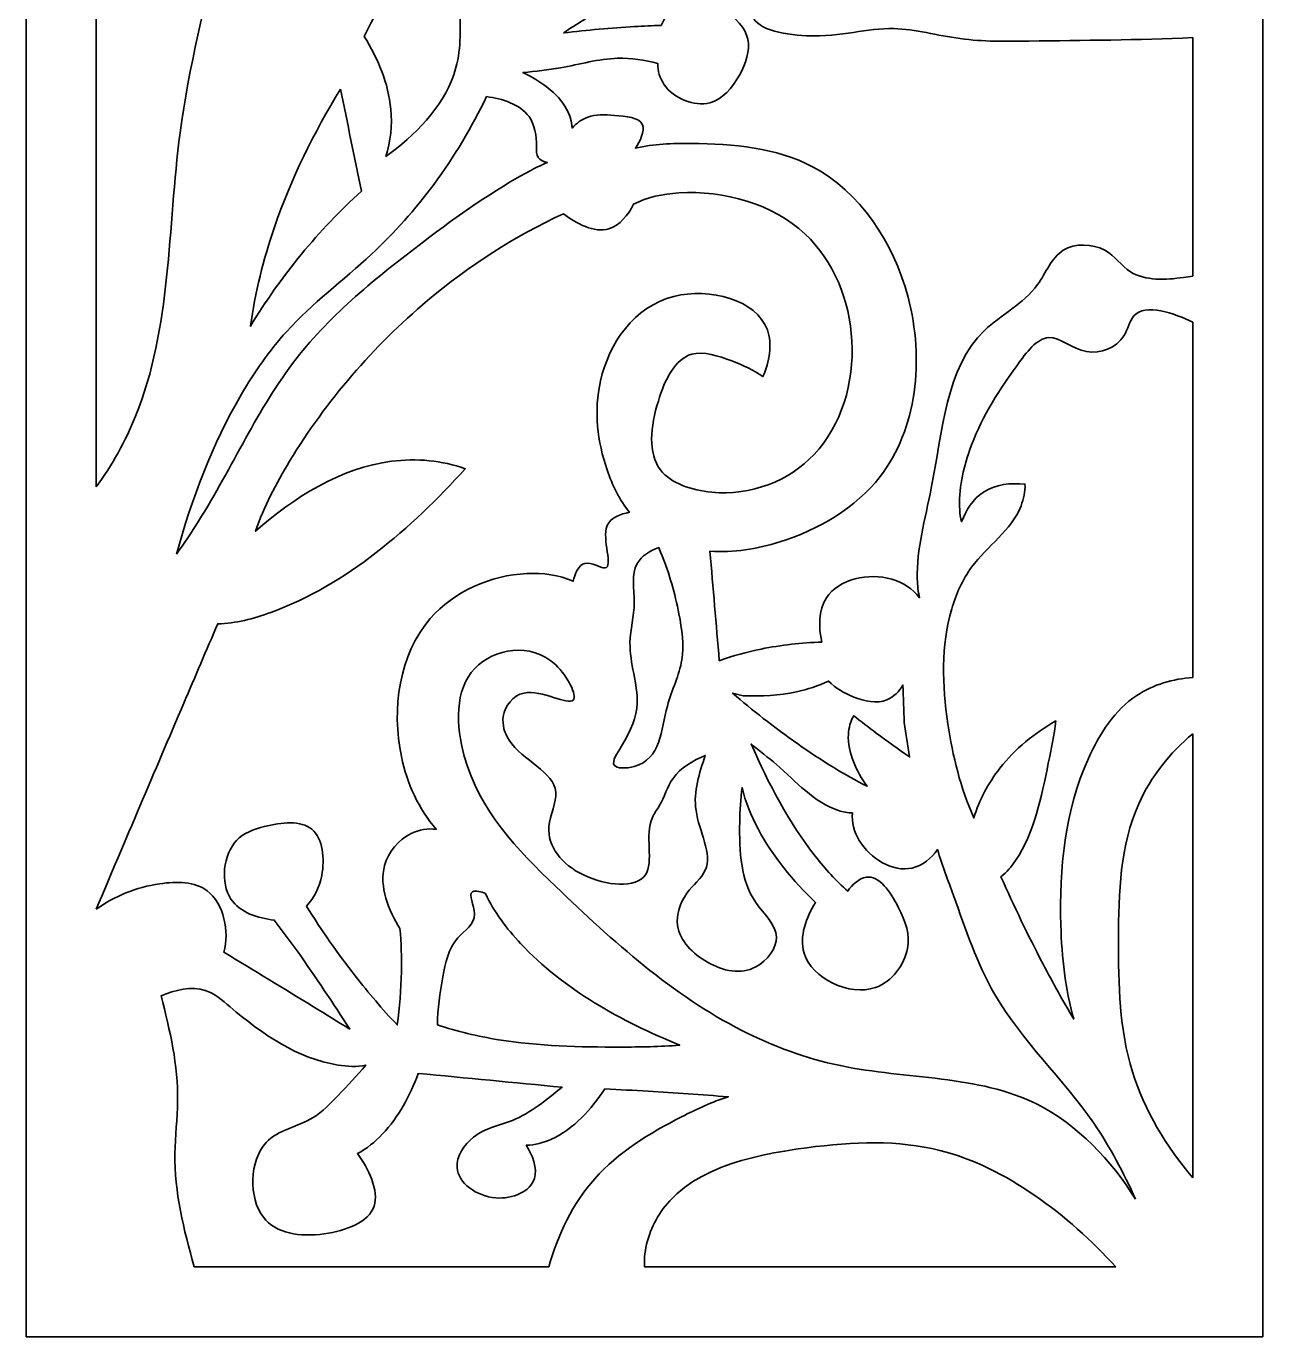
# Model space of a CAD drawing. Header units: centimetres. Extents: x -9.9 to 8.4, y -14.1 to 13.9.
# Drawn here: x -0.25 to 8.37, y -14.11 to -4.97 of the extents above; entities that cross this region are included whole.
import ezdxf

# ---------------------------------------------------------------- set-up
doc = ezdxf.new("R2010")
doc.units = ezdxf.units.CM
doc.header["$MEASUREMENT"] = 0
doc.layers.add('Default', color=7, linetype='Continuous')

msp = doc.modelspace()

# ---------------------------------------------------------------- linework, layer by layer
at = {"layer": 'Default', "color": 177, "lineweight": 35}
msp.add_open_spline([(-0.24738, 13.89672), (-0.24738, 13.89672), (8.37414, 13.89671), (8.37414, 13.89671), (8.37414, 13.89671), (8.37414, 13.89671), (8.37414, -14.1064), (8.37414, -14.1064), (8.37414, -14.1064), (8.37414, -14.1064), (-0.24739, -14.1064), (-0.24739, -14.1064), (-0.24739, -14.1064), (-0.24739, -14.1064), (-0.24739, 13.89671), (-0.24739, 13.89671), (-0.24739, 13.89671), (-0.24739, 13.89671), (-0.24738, 13.89672), (-0.24738, 13.89672)], degree=3, knots=[0, 0, 0, 0, 0.1666667, 0.1666667, 0.1666667, 0.1666667, 0.3333333, 0.3333333, 0.3333333, 0.3333333, 0.5, 0.5, 0.5, 0.5, 0.6666667, 0.6666667, 0.6666667, 0.6666667, 1, 1, 1, 1], dxfattribs=at)
at = {"layer": 'Default', "color": 2, "lineweight": 35}
for points, knots in [([(0.2409, -3.40046), (0.35996, -3.62524), (0.50633, -3.83813), (0.68418, -4.02132), (0.68418, -4.02132), (0.81051, -4.15164), (0.95268, -4.26682), (1.10743, -4.35997), (1.10743, -4.35997), (1.00227, -4.80908), (0.88602, -5.25482), (0.8253, -5.71467), (0.8253, -5.71467), (0.73747, -6.37929), (0.76574, -7.07344), (0.51487, -7.69013), (0.51487, -7.69013), (0.44442, -7.86317), (0.35197, -8.03008), (0.2409, -8.18228)], [0, 0, 0, 0, 0.1666667, 0.1666667, 0.1666667, 0.1666667, 0.3333333, 0.3333333, 0.3333333, 0.3333333, 0.5, 0.5, 0.5, 0.5, 0.6666667, 0.6666667, 0.6666667, 0.6666667, 1, 1, 1, 1]), ([(0.2409, -8.18228), (0.2409, -8.18228), (0.2409, -3.40046), (0.2409, -3.40046), (0.2409, -3.40046), (0.2409, -3.40046), (0.2409, -3.40046), (0.2409, -3.40046)], [0, 0, 0, 0, 0.3333333, 0.3333333, 0.3333333, 0.3333333, 1, 1, 1, 1]), ([(2.47292, -4.3057), (2.50852, -4.39434), (2.54813, -4.4879), (2.6203, -4.55143), (2.6203, -4.55143), (2.64628, -4.57412), (2.67641, -4.59304), (2.69928, -4.61725), (2.69928, -4.61725), (2.75815, -4.67964), (2.76893, -4.77706), (2.77464, -4.87095), (2.77464, -4.87095), (2.78427, -5.02738), (2.77972, -5.17394), (2.73351, -5.30975), (2.73351, -5.30975), (2.65593, -5.5376), (2.46082, -5.73476), (2.26047, -5.87872), (2.26047, -5.87872), (2.2941, -5.77366), (2.305, -5.6604), (2.29478, -5.54971), (2.29478, -5.54971), (2.27797, -5.36894), (2.20463, -5.19526), (2.1097, -5.04239), (2.1097, -5.04239), (2.23083, -4.79685), (2.35181, -4.55124), (2.47292, -4.3057)], [0, 0, 0, 0, 0.1111111, 0.1111111, 0.1111111, 0.1111111, 0.2222222, 0.2222222, 0.2222222, 0.2222222, 0.3333333, 0.3333333, 0.3333333, 0.3333333, 0.4444444, 0.4444444, 0.4444444, 0.4444444, 0.5555556, 0.5555556, 0.5555556, 0.5555556, 0.6666667, 0.6666667, 0.6666667, 0.6666667, 0.7777778, 0.7777778, 0.7777778, 0.7777778, 1, 1, 1, 1]), ([(7.82118, -6.72224), (7.69868, -6.73987), (7.55312, -6.74734), (7.45196, -6.68232), (7.45196, -6.68232), (7.38832, -6.64129), (7.34215, -6.57165), (7.27232, -6.53258), (7.27232, -6.53258), (7.18587, -6.48436), (7.06297, -6.48313), (6.98296, -6.53258), (6.98296, -6.53258), (6.90007, -6.58374), (6.86304, -6.68922), (6.80327, -6.77213), (6.80327, -6.77213), (6.70584, -6.90731), (6.54802, -6.98273), (6.43403, -7.09146), (6.43403, -7.09146), (6.16321, -7.35003), (6.14101, -7.79685), (6.06294, -8.19161), (6.06294, -8.19161), (6.01988, -8.40951), (5.95973, -8.6115), (5.96551, -8.82499), (5.96551, -8.82499), (5.96667, -8.86866), (5.97063, -8.91273), (5.98173, -8.95499), (5.98173, -8.95499), (5.93336, -8.89377), (5.86619, -8.84807), (5.78683, -8.82499), (5.78683, -8.82499), (5.62667, -8.7785), (5.41642, -8.8243), (5.33205, -8.95499), (5.33205, -8.95499), (5.27675, -9.04069), (5.27558, -9.16299), (5.29957, -9.26356), (5.29957, -9.26356), (5.15807, -9.26897), (5.01646, -9.28418), (4.87731, -9.31231), (4.87731, -9.31231), (4.77802, -9.33234), (4.68, -9.35902), (4.58492, -9.39351), (4.58492, -9.39351), (4.56334, -9.13905), (4.54169, -8.88454), (4.51999, -8.63015), (4.51999, -8.63015), (4.6835, -8.64151), (4.84756, -8.61509), (5.00723, -8.56515), (5.00723, -8.56515), (5.27807, -8.48049), (5.53621, -8.32853), (5.70564, -8.1104), (5.70564, -8.1104), (5.96299, -7.77907), (6.01577, -7.29506), (5.90054, -6.85976), (5.90054, -6.85976), (5.79798, -6.47204), (5.56227, -6.12306), (5.2346, -5.95022), (5.2346, -5.95022), (4.98466, -5.81835), (4.68128, -5.78898), (4.39001, -5.78776), (4.39001, -5.78776), (4.25755, -5.78722), (4.12763, -5.7924), (4.00024, -5.82026), (4.00024, -5.82026), (4.03289, -5.7741), (4.06627, -5.70069), (4.04896, -5.65783), (4.04896, -5.65783), (4.02809, -5.60589), (3.93289, -5.59868), (3.85404, -5.59288), (3.85404, -5.59288), (3.78231, -5.58752), (3.72404, -5.58338), (3.66755, -5.60455), (3.66755, -5.60455), (3.62731, -5.61959), (3.58797, -5.64743), (3.55871, -5.68065), (3.55871, -5.68065), (3.55725, -5.6354), (3.54235, -5.59048), (3.52063, -5.55008), (3.52063, -5.55008), (3.45727, -5.43194), (3.33556, -5.35186), (3.21612, -5.29446), (3.21612, -5.29446), (3.30356, -5.28488), (3.39105, -5.27611), (3.47788, -5.26072), (3.47788, -5.26072), (3.61072, -5.2373), (3.74198, -5.19832), (3.87629, -5.19438), (3.87629, -5.19438), (3.97024, -5.19153), (4.06577, -5.20581), (4.15657, -5.23127), (4.15657, -5.23127), (4.15517, -5.28252), (4.17048, -5.33494), (4.20082, -5.37876), (4.20082, -5.37876), (4.2681, -5.47604), (4.40956, -5.53178), (4.51809, -5.50425), (4.51809, -5.50425), (4.60781, -5.48137), (4.6749, -5.40168), (4.72476, -5.31241), (4.72476, -5.31241), (4.77017, -5.23076), (4.80099, -5.14118), (4.78367, -5.06152), (4.78367, -5.06152), (4.76645, -4.98217), (4.70116, -4.91269), (4.62142, -4.8623), (4.62142, -4.8623), (4.5261, -4.80218), (4.41005, -4.76925), (4.31885, -4.81073), (4.31885, -4.81073), (4.25684, -4.83895), (4.20624, -4.9016), (4.17873, -4.96566), (4.17873, -4.96566), (4.11716, -4.96655), (4.05573, -4.96941), (3.99429, -4.97305), (3.99429, -4.97305), (3.82905, -4.98275), (3.66429, -4.99842), (3.49995, -5.01724), (3.49995, -5.01724), (3.59056, -4.9528), (3.67673, -4.91469), (3.7729, -4.82544), (3.7729, -4.82544), (3.91214, -4.6963), (4.07234, -4.4598), (4.17132, -4.5524), (4.17132, -4.5524), (4.1939, -4.57357), (4.21328, -4.61176), (4.24201, -4.63681), (4.24201, -4.63681), (4.31853, -4.70346), (4.461, -4.67678), (4.53225, -4.59679), (4.53225, -4.59679), (4.5883, -4.53395), (4.60029, -4.43806), (4.66229, -4.4067), (4.66229, -4.4067), (4.69213, -4.39169), (4.73345, -4.3915), (4.77235, -4.39669), (4.77235, -4.39669), (4.9115, -4.41541), (5.02022, -4.50312), (5.11263, -4.59679), (5.11263, -4.59679), (5.03964, -4.61234), (4.972, -4.64153), (4.91253, -4.69693), (4.91253, -4.69693), (4.85779, -4.74791), (4.80992, -4.82127), (4.81239, -4.87706), (4.81239, -4.87706), (4.81732, -4.98873), (5.02375, -5.03012), (5.19264, -5.03711), (5.19264, -5.03711), (5.44351, -5.04748), (5.61187, -4.98194), (5.80307, -4.98703), (5.80307, -4.98703), (5.94848, -4.99095), (6.10704, -5.03577), (6.26335, -5.0571), (6.26335, -5.0571), (6.42475, -5.07917), (6.58384, -5.07629), (6.74351, -5.07408), (6.74351, -5.07408), (7.12305, -5.0691), (7.50543, -5.06867), (7.88585, -5.04967)], [0, 0, 0, 0, 0.0188679, 0.0188679, 0.0188679, 0.0188679, 0.0377358, 0.0377358, 0.0377358, 0.0377358, 0.0566038, 0.0566038, 0.0566038, 0.0566038, 0.0754717, 0.0754717, 0.0754717, 0.0754717, 0.0943396, 0.0943396, 0.0943396, 0.0943396, 0.1132075, 0.1132075, 0.1132075, 0.1132075, 0.1320755, 0.1320755, 0.1320755, 0.1320755, 0.1509434, 0.1509434, 0.1509434, 0.1509434, 0.1698113, 0.1698113, 0.1698113, 0.1698113, 0.1886792, 0.1886792, 0.1886792, 0.1886792, 0.2075472, 0.2075472, 0.2075472, 0.2075472, 0.2264151, 0.2264151, 0.2264151, 0.2264151, 0.245283, 0.245283, 0.245283, 0.245283, 0.2641509, 0.2641509, 0.2641509, 0.2641509, 0.2830189, 0.2830189, 0.2830189, 0.2830189, 0.3018868, 0.3018868, 0.3018868, 0.3018868, 0.3207547, 0.3207547, 0.3207547, 0.3207547, 0.3396226, 0.3396226, 0.3396226, 0.3396226, 0.3584906, 0.3584906, 0.3584906, 0.3584906, 0.3773585, 0.3773585, 0.3773585, 0.3773585, 0.3962264, 0.3962264, 0.3962264, 0.3962264, 0.4150943, 0.4150943, 0.4150943, 0.4150943, 0.4339623, 0.4339623, 0.4339623, 0.4339623, 0.4528302, 0.4528302, 0.4528302, 0.4528302, 0.4716981, 0.4716981, 0.4716981, 0.4716981, 0.490566, 0.490566, 0.490566, 0.490566, 0.509434, 0.509434, 0.509434, 0.509434, 0.5283019, 0.5283019, 0.5283019, 0.5283019, 0.5471698, 0.5471698, 0.5471698, 0.5471698, 0.5660377, 0.5660377, 0.5660377, 0.5660377, 0.5849057, 0.5849057, 0.5849057, 0.5849057, 0.6037736, 0.6037736, 0.6037736, 0.6037736, 0.6226415, 0.6226415, 0.6226415, 0.6226415, 0.6415094, 0.6415094, 0.6415094, 0.6415094, 0.6603774, 0.6603774, 0.6603774, 0.6603774, 0.6792453, 0.6792453, 0.6792453, 0.6792453, 0.6981132, 0.6981132, 0.6981132, 0.6981132, 0.7169811, 0.7169811, 0.7169811, 0.7169811, 0.7358491, 0.7358491, 0.7358491, 0.7358491, 0.754717, 0.754717, 0.754717, 0.754717, 0.7735849, 0.7735849, 0.7735849, 0.7735849, 0.7924528, 0.7924528, 0.7924528, 0.7924528, 0.8113208, 0.8113208, 0.8113208, 0.8113208, 0.8301887, 0.8301887, 0.8301887, 0.8301887, 0.8490566, 0.8490566, 0.8490566, 0.8490566, 0.8679245, 0.8679245, 0.8679245, 0.8679245, 0.8867925, 0.8867925, 0.8867925, 0.8867925, 0.9056604, 0.9056604, 0.9056604, 0.9056604, 0.9245283, 0.9245283, 0.9245283, 0.9245283, 0.9433962, 0.9433962, 0.9433962, 0.9433962, 0.9622642, 0.9622642, 0.9622642, 0.9622642, 1, 1, 1, 1]), ([(7.88585, -5.04967), (7.88585, -5.04967), (7.88585, -6.71295), (7.88585, -6.71295), (7.88585, -6.71295), (7.88585, -6.71295), (7.88585, -6.71295), (7.88585, -6.71295)], [0, 0, 0, 0, 0.3333333, 0.3333333, 0.3333333, 0.3333333, 1, 1, 1, 1]), ([(0.79996, -8.65207), (0.90714, -8.26522), (1.04969, -7.88425), (1.2533, -7.5363), (1.2533, -7.5363), (1.34408, -7.38113), (1.44707, -7.23254), (1.56709, -7.10031), (1.56709, -7.10031), (1.74638, -6.90305), (1.96374, -6.74246), (2.15991, -6.55993), (2.15991, -6.55993), (2.31993, -6.41094), (2.46594, -6.24746), (2.59583, -6.0717), (2.59583, -6.0717), (2.73701, -5.88072), (2.85924, -5.67535), (2.96191, -5.46154), (2.96191, -5.46154), (3.07034, -5.47492), (3.19686, -5.51587), (3.25835, -5.60101), (3.25835, -5.60101), (3.29876, -5.65706), (3.31098, -5.73225), (3.31061, -5.81021), (3.31061, -5.81021), (3.31047, -5.8378), (3.30884, -5.86571), (3.32245, -5.88547), (3.32245, -5.88547), (3.33549, -5.90455), (3.36275, -5.91614), (3.38669, -5.92052), (3.38669, -5.92052), (3.34858, -5.9354), (3.31192, -5.95397), (3.27571, -5.97316), (3.27571, -5.97316), (3.00897, -6.11444), (2.76451, -6.29023), (2.52212, -6.4735), (2.52212, -6.4735), (2.19914, -6.71751), (1.87972, -6.97462), (1.63507, -7.28916), (1.63507, -7.28916), (1.36688, -7.63419), (1.18855, -8.04819), (0.95406, -8.42163), (0.95406, -8.42163), (0.90481, -8.50006), (0.85311, -8.57655), (0.79996, -8.65207)], [0, 0, 0, 0, 0.0666667, 0.0666667, 0.0666667, 0.0666667, 0.1333333, 0.1333333, 0.1333333, 0.1333333, 0.2, 0.2, 0.2, 0.2, 0.2666667, 0.2666667, 0.2666667, 0.2666667, 0.3333333, 0.3333333, 0.3333333, 0.3333333, 0.4, 0.4, 0.4, 0.4, 0.4666667, 0.4666667, 0.4666667, 0.4666667, 0.5333333, 0.5333333, 0.5333333, 0.5333333, 0.6, 0.6, 0.6, 0.6, 0.6666667, 0.6666667, 0.6666667, 0.6666667, 0.7333333, 0.7333333, 0.7333333, 0.7333333, 0.8, 0.8, 0.8, 0.8, 0.8666667, 0.8666667, 0.8666667, 0.8666667, 1, 1, 1, 1]), ([(1.94369, -5.40921), (1.75843, -5.71276), (1.59941, -6.0345), (1.4834, -6.37159), (1.4834, -6.37159), (1.4063, -6.59611), (1.34817, -6.82739), (1.31602, -7.06207), (1.31602, -7.06207), (1.4223, -6.88665), (1.54122, -6.71849), (1.67177, -6.55993), (1.67177, -6.55993), (1.80049, -6.40364), (1.94054, -6.25662), (2.09022, -6.12058), (2.09022, -6.12058), (2.04132, -5.88342), (1.99254, -5.64627), (1.94369, -5.40921)], [0, 0, 0, 0, 0.1666667, 0.1666667, 0.1666667, 0.1666667, 0.3333333, 0.3333333, 0.3333333, 0.3333333, 0.5, 0.5, 0.5, 0.5, 0.6666667, 0.6666667, 0.6666667, 0.6666667, 1, 1, 1, 1]), ([(0.2409, -11.12576), (0.44359, -10.64678), (0.64683, -10.16808), (0.8511, -9.68978), (0.8511, -9.68978), (0.92985, -9.50533), (1.00893, -9.32087), (1.08823, -9.13655), (1.08823, -9.13655), (1.21396, -9.13441), (1.33775, -9.10097), (1.45705, -9.05744), (1.45705, -9.05744), (1.99054, -8.86328), (2.4348, -8.47126), (2.81398, -8.05622), (2.81398, -8.05622), (2.65222, -7.99735), (2.47268, -7.98152), (2.30023, -8.00357), (2.30023, -8.00357), (1.94417, -8.04909), (1.61846, -8.25608), (1.35166, -8.49095), (1.35166, -8.49095), (1.41002, -8.31992), (1.49463, -8.15876), (1.58882, -8.00357), (1.58882, -8.00357), (1.84523, -7.5808), (2.1721, -7.20206), (2.55048, -6.88372), (2.55048, -6.88372), (2.83906, -6.64111), (3.15771, -6.43358), (3.49909, -6.27775), (3.49909, -6.27775), (3.58688, -6.34571), (3.71289, -6.41453), (3.81519, -6.3832), (3.81519, -6.3832), (3.88956, -6.3603), (3.95145, -6.28462), (3.98644, -6.21191), (3.98644, -6.21191), (4.08251, -6.16104), (4.19126, -6.13979), (4.30259, -6.13281), (4.30259, -6.13281), (4.61931, -6.11293), (4.95733, -6.20819), (5.18351, -6.42003), (5.18351, -6.42003), (5.38186, -6.60596), (5.49421, -6.8816), (5.50929, -7.16462), (5.50929, -7.16462), (5.52476, -7.45499), (5.43791, -7.75308), (5.24563, -7.95558), (5.24563, -7.95558), (5.07019, -8.14041), (4.80698, -8.24573), (4.53211, -8.21926), (4.53211, -8.21926), (4.39154, -8.20583), (4.24789, -8.15788), (4.17532, -8.06418), (4.17532, -8.06418), (4.08568, -7.94838), (4.10464, -7.76255), (4.15985, -7.58333), (4.15985, -7.58333), (4.20565, -7.43426), (4.27663, -7.28962), (4.39244, -7.25767), (4.39244, -7.25767), (4.47438, -7.23501), (4.57884, -7.26856), (4.67164, -7.30414), (4.67164, -7.30414), (4.75124, -7.33465), (4.8223, -7.36657), (4.88885, -7.41271), (4.88885, -7.41271), (4.93462, -7.3138), (4.95562, -7.18638), (4.9198, -7.08704), (4.9198, -7.08704), (4.84423, -6.87696), (4.51526, -6.79233), (4.26836, -6.85431), (4.26836, -6.85431), (3.98988, -6.92434), (3.81595, -7.18114), (3.75652, -7.44377), (3.75652, -7.44377), (3.70916, -7.65307), (3.73448, -7.866), (3.8031, -8.06418), (3.8031, -8.06418), (3.83976, -8.1703), (3.88894, -8.27215), (3.9582, -8.35893), (3.9582, -8.35893), (3.89927, -8.37164), (3.8275, -8.39328), (3.8031, -8.452), (3.8031, -8.452), (3.76336, -8.54771), (3.84977, -8.74241), (3.78758, -8.74668), (3.78758, -8.74668), (3.75736, -8.74874), (3.69228, -8.70616), (3.64793, -8.71566), (3.64793, -8.71566), (3.60194, -8.72557), (3.57825, -8.7917), (3.56635, -8.83972), (3.56635, -8.83972), (3.46666, -8.7952), (3.35505, -8.78067), (3.24312, -8.78585), (3.24312, -8.78585), (2.98941, -8.79771), (2.73351, -8.91164), (2.57, -9.10003), (2.57, -9.10003), (2.35347, -9.34934), (2.29864, -9.72934), (2.36843, -10.06234), (2.36843, -10.06234), (2.40822, -10.25259), (2.48879, -10.42759), (2.61193, -10.56876), (2.61193, -10.56876), (2.55308, -10.56171), (2.49121, -10.57167), (2.43655, -10.59795), (2.43655, -10.59795), (2.34722, -10.64101), (2.27723, -10.72776), (2.25153, -10.82201), (2.25153, -10.82201), (2.21163, -10.96835), (2.27848, -11.13305), (2.35861, -11.26025), (2.35861, -11.26025), (2.36741, -11.36064), (2.37043, -11.46143), (2.36843, -11.56224), (2.36843, -11.56224), (2.36589, -11.68605), (2.35575, -11.80971), (2.33912, -11.93233), (2.33912, -11.93233), (2.23633, -11.82352), (2.13917, -11.70941), (2.04694, -11.5914), (2.04694, -11.5914), (1.92494, -11.43515), (1.81171, -11.27206), (1.70612, -11.10446), (1.70612, -11.10446), (1.75978, -11.04531), (1.79671, -10.97459), (1.8132, -10.89021), (1.8132, -10.89021), (1.83601, -10.77429), (1.82055, -10.63244), (1.74505, -10.56876), (1.74505, -10.56876), (1.66883, -10.50439), (1.53139, -10.51982), (1.41393, -10.54928), (1.41393, -10.54928), (1.33669, -10.56866), (1.26815, -10.59416), (1.21906, -10.64664), (1.21906, -10.64664), (1.1266, -10.74581), (1.10371, -10.94098), (1.18018, -11.05578), (1.18018, -11.05578), (1.24256, -11.14945), (1.37093, -11.18946), (1.48204, -11.20186), (1.48204, -11.20186), (1.53889, -11.27528), (1.59381, -11.35016), (1.6476, -11.42582), (1.6476, -11.42582), (1.77249, -11.60115), (1.89184, -11.7804), (2.00801, -11.96156), (2.00801, -11.96156), (1.92371, -11.90946), (1.83936, -11.85747), (1.75482, -11.80572), (1.75482, -11.80572), (1.54737, -11.67856), (1.33949, -11.55201), (1.13144, -11.42582), (1.13144, -11.42582), (1.14969, -11.35007), (1.15114, -11.27019), (1.13144, -11.1921), (1.13144, -11.1921), (1.11223, -11.11619), (1.07301, -11.04181), (1.01457, -10.99726), (1.01457, -10.99726), (0.92842, -10.93183), (0.80063, -10.93127), (0.68346, -10.94859), (0.68346, -10.94859), (0.51644, -10.97335), (0.37093, -11.03455), (0.2409, -11.12576)], [0, 0, 0, 0, 0.0178571, 0.0178571, 0.0178571, 0.0178571, 0.0357143, 0.0357143, 0.0357143, 0.0357143, 0.0535714, 0.0535714, 0.0535714, 0.0535714, 0.0714286, 0.0714286, 0.0714286, 0.0714286, 0.0892857, 0.0892857, 0.0892857, 0.0892857, 0.1071429, 0.1071429, 0.1071429, 0.1071429, 0.125, 0.125, 0.125, 0.125, 0.1428571, 0.1428571, 0.1428571, 0.1428571, 0.1607143, 0.1607143, 0.1607143, 0.1607143, 0.1785714, 0.1785714, 0.1785714, 0.1785714, 0.1964286, 0.1964286, 0.1964286, 0.1964286, 0.2142857, 0.2142857, 0.2142857, 0.2142857, 0.2321429, 0.2321429, 0.2321429, 0.2321429, 0.25, 0.25, 0.25, 0.25, 0.2678571, 0.2678571, 0.2678571, 0.2678571, 0.2857143, 0.2857143, 0.2857143, 0.2857143, 0.3035714, 0.3035714, 0.3035714, 0.3035714, 0.3214286, 0.3214286, 0.3214286, 0.3214286, 0.3392857, 0.3392857, 0.3392857, 0.3392857, 0.3571429, 0.3571429, 0.3571429, 0.3571429, 0.375, 0.375, 0.375, 0.375, 0.3928571, 0.3928571, 0.3928571, 0.3928571, 0.4107143, 0.4107143, 0.4107143, 0.4107143, 0.4285714, 0.4285714, 0.4285714, 0.4285714, 0.4464286, 0.4464286, 0.4464286, 0.4464286, 0.4642857, 0.4642857, 0.4642857, 0.4642857, 0.4821429, 0.4821429, 0.4821429, 0.4821429, 0.5, 0.5, 0.5, 0.5, 0.5178571, 0.5178571, 0.5178571, 0.5178571, 0.5357143, 0.5357143, 0.5357143, 0.5357143, 0.5535714, 0.5535714, 0.5535714, 0.5535714, 0.5714286, 0.5714286, 0.5714286, 0.5714286, 0.5892857, 0.5892857, 0.5892857, 0.5892857, 0.6071429, 0.6071429, 0.6071429, 0.6071429, 0.625, 0.625, 0.625, 0.625, 0.6428571, 0.6428571, 0.6428571, 0.6428571, 0.6607143, 0.6607143, 0.6607143, 0.6607143, 0.6785714, 0.6785714, 0.6785714, 0.6785714, 0.6964286, 0.6964286, 0.6964286, 0.6964286, 0.7142857, 0.7142857, 0.7142857, 0.7142857, 0.7321429, 0.7321429, 0.7321429, 0.7321429, 0.75, 0.75, 0.75, 0.75, 0.7678571, 0.7678571, 0.7678571, 0.7678571, 0.7857143, 0.7857143, 0.7857143, 0.7857143, 0.8035714, 0.8035714, 0.8035714, 0.8035714, 0.8214286, 0.8214286, 0.8214286, 0.8214286, 0.8392857, 0.8392857, 0.8392857, 0.8392857, 0.8571429, 0.8571429, 0.8571429, 0.8571429, 0.875, 0.875, 0.875, 0.875, 0.8928571, 0.8928571, 0.8928571, 0.8928571, 0.9107143, 0.9107143, 0.9107143, 0.9107143, 0.9285714, 0.9285714, 0.9285714, 0.9285714, 0.9464286, 0.9464286, 0.9464286, 0.9464286, 0.9642857, 0.9642857, 0.9642857, 0.9642857, 1, 1, 1, 1]), ([(7.88585, -7.03345), (7.76156, -6.97414), (7.55366, -6.89813), (7.4751, -6.98998), (7.4751, -6.98998), (7.4458, -7.02427), (7.43455, -7.08202), (7.40606, -7.12794), (7.40606, -7.12794), (7.35376, -7.21275), (7.24309, -7.25783), (7.14398, -7.23837), (7.14398, -7.23837), (7.04654, -7.2192), (6.96005, -7.13785), (6.88171, -7.14176), (6.88171, -7.14176), (6.79946, -7.1459), (6.7262, -7.24397), (6.661, -7.33499), (6.661, -7.33499), (6.51004, -7.54575), (6.40287, -7.71863), (6.32975, -7.92825), (6.32975, -7.92825), (6.2846, -8.05781), (6.2525, -8.20139), (6.26081, -8.34221), (6.26081, -8.34221), (6.26252, -8.3704), (6.2658, -8.39849), (6.27458, -8.42509), (6.27458, -8.42509), (6.30325, -8.34447), (6.35457, -8.26512), (6.42637, -8.21804), (6.42637, -8.21804), (6.50885, -8.16408), (6.61832, -8.15276), (6.7162, -8.1629), (6.7162, -8.1629), (6.71829, -8.21424), (6.70748, -8.26682), (6.68861, -8.31468), (6.68861, -8.31468), (6.62136, -8.48493), (6.45304, -8.59404), (6.34361, -8.74246), (6.34361, -8.74246), (6.2797, -8.82907), (6.23586, -8.92919), (6.20563, -9.03224), (6.20563, -9.03224), (6.13006, -9.28932), (6.13854, -9.56517), (6.17796, -9.83257), (6.17796, -9.83257), (6.21161, -10.06007), (6.26767, -10.28165), (6.35903, -10.48965), (6.35903, -10.48965), (6.39811, -10.36509), (6.46016, -10.24661), (6.54094, -10.14307), (6.54094, -10.14307), (6.64627, -10.00807), (6.78345, -9.8985), (6.93093, -9.81379), (6.93093, -9.81379), (6.92095, -9.91303), (6.89947, -10.00996), (6.87888, -10.10836), (6.87888, -10.10836), (6.82972, -10.34377), (6.78511, -10.58776), (6.65042, -10.78634), (6.65042, -10.78634), (6.62178, -10.82841), (6.58916, -10.86849), (6.54882, -10.89912), (6.54882, -10.89912), (6.64046, -11.1051), (6.73758, -11.30864), (6.8422, -11.50836), (6.8422, -11.50836), (6.91009, -11.6381), (6.98121, -11.76628), (7.05657, -11.89199), (7.05657, -11.89199), (6.99546, -11.68042), (6.97297, -11.45967), (6.96624, -11.2376), (6.96624, -11.2376), (6.95429, -10.84165), (6.99273, -10.44165), (7.158, -10.07556), (7.158, -10.07556), (7.236, -9.90301), (7.34215, -9.73793), (7.4965, -9.63549), (7.4965, -9.63549), (7.61016, -9.56015), (7.74991, -9.51857), (7.88585, -9.51144)], [0, 0, 0, 0, 0.037037, 0.037037, 0.037037, 0.037037, 0.0740741, 0.0740741, 0.0740741, 0.0740741, 0.1111111, 0.1111111, 0.1111111, 0.1111111, 0.1481481, 0.1481481, 0.1481481, 0.1481481, 0.1851852, 0.1851852, 0.1851852, 0.1851852, 0.2222222, 0.2222222, 0.2222222, 0.2222222, 0.2592593, 0.2592593, 0.2592593, 0.2592593, 0.2962963, 0.2962963, 0.2962963, 0.2962963, 0.3333333, 0.3333333, 0.3333333, 0.3333333, 0.3703704, 0.3703704, 0.3703704, 0.3703704, 0.4074074, 0.4074074, 0.4074074, 0.4074074, 0.4444444, 0.4444444, 0.4444444, 0.4444444, 0.4814815, 0.4814815, 0.4814815, 0.4814815, 0.5185185, 0.5185185, 0.5185185, 0.5185185, 0.5555556, 0.5555556, 0.5555556, 0.5555556, 0.5925926, 0.5925926, 0.5925926, 0.5925926, 0.6296296, 0.6296296, 0.6296296, 0.6296296, 0.6666667, 0.6666667, 0.6666667, 0.6666667, 0.7037037, 0.7037037, 0.7037037, 0.7037037, 0.7407407, 0.7407407, 0.7407407, 0.7407407, 0.7777778, 0.7777778, 0.7777778, 0.7777778, 0.8148148, 0.8148148, 0.8148148, 0.8148148, 0.8518519, 0.8518519, 0.8518519, 0.8518519, 0.8888889, 0.8888889, 0.8888889, 0.8888889, 0.9259259, 0.9259259, 0.9259259, 0.9259259, 1, 1, 1, 1]), ([(7.88585, -9.51144), (7.88585, -9.51144), (7.88585, -7.03345), (7.88585, -7.03345), (7.88585, -7.03345), (7.88585, -7.03345), (7.88585, -7.03345), (7.88585, -7.03345)], [0, 0, 0, 0, 0.3333333, 0.3333333, 0.3333333, 0.3333333, 1, 1, 1, 1]), ([(4.18308, -8.6556), (4.23779, -8.78756), (4.27556, -8.92389), (4.30354, -9.06703), (4.30354, -9.06703), (4.32447, -9.17447), (4.33994, -9.28571), (4.32356, -9.38828), (4.32356, -9.38828), (4.30633, -9.49542), (4.25435, -9.59303), (4.22316, -9.70945), (4.22316, -9.70945), (4.17877, -9.87566), (4.17708, -10.08003), (3.99239, -10.13101), (3.99239, -10.13101), (3.93823, -10.14585), (3.86829, -10.14759), (3.85185, -10.12093), (3.85185, -10.12093), (3.83547, -10.09441), (3.87177, -10.04005), (3.902, -9.99049), (3.902, -9.99049), (3.97141, -9.87671), (4.00932, -9.78833), (4.01246, -9.68939), (4.01246, -9.68939), (4.01653, -9.55827), (3.95991, -9.4085), (3.9622, -9.26781), (3.9622, -9.26781), (3.96384, -9.17422), (3.9915, -9.08463), (3.99239, -8.98682), (3.99239, -8.98682), (3.99315, -8.89266), (3.96902, -8.79095), (4.01246, -8.71577), (4.01246, -8.71577), (4.04218, -8.66407), (4.10386, -8.62496), (4.16299, -8.60535), (4.16299, -8.60535), (4.16962, -8.62209), (4.17631, -8.63885), (4.18308, -8.6556)], [0, 0, 0, 0, 0.0769231, 0.0769231, 0.0769231, 0.0769231, 0.1538462, 0.1538462, 0.1538462, 0.1538462, 0.2307692, 0.2307692, 0.2307692, 0.2307692, 0.3076923, 0.3076923, 0.3076923, 0.3076923, 0.3846154, 0.3846154, 0.3846154, 0.3846154, 0.4615385, 0.4615385, 0.4615385, 0.4615385, 0.5384615, 0.5384615, 0.5384615, 0.5384615, 0.6153846, 0.6153846, 0.6153846, 0.6153846, 0.6923077, 0.6923077, 0.6923077, 0.6923077, 0.7692308, 0.7692308, 0.7692308, 0.7692308, 0.8461538, 0.8461538, 0.8461538, 0.8461538, 1, 1, 1, 1]), ([(7.48735, -13.14758), (7.31924, -12.87795), (7.08105, -12.6264), (6.80125, -12.48591), (6.80125, -12.48591), (6.39074, -12.27975), (5.89053, -12.31262), (5.42899, -12.2164), (5.42899, -12.2164), (5.18861, -12.16631), (4.95858, -12.08108), (4.74288, -11.97134), (4.74288, -11.97134), (4.25679, -11.7238), (3.84289, -11.35096), (3.44417, -10.96664), (3.44417, -10.96664), (3.17505, -10.70733), (2.91276, -10.44284), (2.80709, -10.06001), (2.80709, -10.06001), (2.74826, -9.8469), (2.73791, -9.59708), (2.88063, -9.44736), (2.88063, -9.44736), (3.01106, -9.31055), (3.26928, -9.25748), (3.44417, -9.42288), (3.44417, -9.42288), (3.52911, -9.50325), (3.59436, -9.63512), (3.56669, -9.66794), (3.56669, -9.66794), (3.53171, -9.70958), (3.34807, -9.59278), (3.22364, -9.61897), (3.22364, -9.61897), (3.145, -9.63545), (3.09004, -9.70905), (3.07871, -9.78308), (3.07871, -9.78308), (3.06997, -9.84016), (3.08725, -9.89758), (3.11978, -9.94712), (3.11978, -9.94712), (3.21344, -10.09002), (3.43333, -10.16859), (3.4449, -10.30991), (3.4449, -10.30991), (3.4508, -10.3811), (3.40382, -10.46808), (3.39681, -10.55037), (3.39681, -10.55037), (3.38496, -10.68907), (3.48675, -10.81402), (3.63722, -10.88696), (3.63722, -10.88696), (3.79471, -10.9632), (4.00559, -10.98245), (4.07006, -10.88696), (4.07006, -10.88696), (4.13007, -10.79778), (4.06298, -10.60894), (4.11815, -10.48621), (4.11815, -10.48621), (4.13083, -10.45781), (4.15019, -10.43296), (4.16624, -10.40609), (4.16624, -10.40609), (4.20296, -10.34425), (4.2218, -10.27165), (4.26236, -10.21372), (4.26236, -10.21372), (4.31436, -10.13949), (4.40222, -10.08944), (4.48676, -10.05338), (4.48676, -10.05338), (4.44629, -10.17697), (4.403, -10.30312), (4.42259, -10.43812), (4.42259, -10.43812), (4.44387, -10.58411), (4.53873, -10.74029), (4.48676, -10.85484), (4.48676, -10.85484), (4.46135, -10.91069), (4.40127, -10.95659), (4.35854, -11.01518), (4.35854, -11.01518), (4.30994, -11.08165), (4.28384, -11.16447), (4.29437, -11.23952), (4.29437, -11.23952), (4.30934, -11.34582), (4.39791, -11.43681), (4.50279, -11.49602), (4.50279, -11.49602), (4.6101, -11.55658), (4.73469, -11.58389), (4.83934, -11.52804), (4.83934, -11.52804), (4.9178, -11.4862), (4.98522, -11.39751), (4.98358, -11.31964), (4.98358, -11.31964), (4.9819, -11.23355), (4.8957, -11.1606), (4.83934, -11.07929), (4.83934, -11.07929), (4.78433, -10.99981), (4.75786, -10.91253), (4.74325, -10.82278), (4.74325, -10.82278), (4.72677, -10.72295), (4.72494, -10.62027), (4.72724, -10.51833), (4.72724, -10.51833), (4.72893, -10.43773), (4.7331, -10.3575), (4.74325, -10.27788), (4.74325, -10.27788), (4.76673, -10.37826), (4.80659, -10.47484), (4.85534, -10.5664), (4.85534, -10.5664), (4.95789, -10.75867), (5.09999, -10.92859), (5.2561, -11.07929), (5.2561, -11.07929), (5.192, -11.18132), (5.14013, -11.31687), (5.17594, -11.43185), (5.17594, -11.43185), (5.23065, -11.60748), (5.48938, -11.73545), (5.67285, -11.67232), (5.67285, -11.67232), (5.79021, -11.63185), (5.87666, -11.51322), (5.89726, -11.39984), (5.89726, -11.39984), (5.91443, -11.30486), (5.88543, -11.21341), (5.83308, -11.11137), (5.83308, -11.11137), (5.77894, -11.00545), (5.6997, -10.88808), (5.60868, -10.90292), (5.60868, -10.90292), (5.56116, -10.91075), (5.51035, -10.95474), (5.4805, -10.99909), (5.4805, -10.99909), (5.39711, -10.92788), (5.3238, -10.84537), (5.2561, -10.75867), (5.2561, -10.75867), (5.06992, -10.5203), (4.92649, -10.25034), (4.80731, -9.97329), (4.80731, -9.97329), (4.86485, -10.02277), (4.92546, -10.06765), (4.98358, -10.11752), (4.98358, -10.11752), (5.12103, -10.23558), (5.24473, -10.38157), (5.41637, -10.43812), (5.41637, -10.43812), (5.44748, -10.44841), (5.48008, -10.45568), (5.51249, -10.45421), (5.51249, -10.45421), (5.50823, -10.52008), (5.52494, -10.58652), (5.56059, -10.6465), (5.56059, -10.6465), (5.63552, -10.77231), (5.79429, -10.87021), (5.92923, -10.83886), (5.92923, -10.83886), (6.00012, -10.82231), (6.06423, -10.77032), (6.10559, -10.7106), (6.10559, -10.7106), (6.13977, -10.81853), (6.17925, -10.92432), (6.21777, -11.03122), (6.21777, -11.03122), (6.30254, -11.26628), (6.38262, -11.50665), (6.50631, -11.72043), (6.50631, -11.72043), (6.69372, -12.04409), (6.98121, -12.30687), (7.19548, -12.61798), (7.19548, -12.61798), (7.30998, -12.78423), (7.40349, -12.96419), (7.48735, -13.14758)], [0, 0, 0, 0, 0.0196078, 0.0196078, 0.0196078, 0.0196078, 0.0392157, 0.0392157, 0.0392157, 0.0392157, 0.0588235, 0.0588235, 0.0588235, 0.0588235, 0.0784314, 0.0784314, 0.0784314, 0.0784314, 0.0980392, 0.0980392, 0.0980392, 0.0980392, 0.1176471, 0.1176471, 0.1176471, 0.1176471, 0.1372549, 0.1372549, 0.1372549, 0.1372549, 0.1568627, 0.1568627, 0.1568627, 0.1568627, 0.1764706, 0.1764706, 0.1764706, 0.1764706, 0.1960784, 0.1960784, 0.1960784, 0.1960784, 0.2156863, 0.2156863, 0.2156863, 0.2156863, 0.2352941, 0.2352941, 0.2352941, 0.2352941, 0.254902, 0.254902, 0.254902, 0.254902, 0.2745098, 0.2745098, 0.2745098, 0.2745098, 0.2941176, 0.2941176, 0.2941176, 0.2941176, 0.3137255, 0.3137255, 0.3137255, 0.3137255, 0.3333333, 0.3333333, 0.3333333, 0.3333333, 0.3529412, 0.3529412, 0.3529412, 0.3529412, 0.372549, 0.372549, 0.372549, 0.372549, 0.3921569, 0.3921569, 0.3921569, 0.3921569, 0.4117647, 0.4117647, 0.4117647, 0.4117647, 0.4313725, 0.4313725, 0.4313725, 0.4313725, 0.4509804, 0.4509804, 0.4509804, 0.4509804, 0.4705882, 0.4705882, 0.4705882, 0.4705882, 0.4901961, 0.4901961, 0.4901961, 0.4901961, 0.5098039, 0.5098039, 0.5098039, 0.5098039, 0.5294118, 0.5294118, 0.5294118, 0.5294118, 0.5490196, 0.5490196, 0.5490196, 0.5490196, 0.5686275, 0.5686275, 0.5686275, 0.5686275, 0.5882353, 0.5882353, 0.5882353, 0.5882353, 0.6078431, 0.6078431, 0.6078431, 0.6078431, 0.627451, 0.627451, 0.627451, 0.627451, 0.6470588, 0.6470588, 0.6470588, 0.6470588, 0.6666667, 0.6666667, 0.6666667, 0.6666667, 0.6862745, 0.6862745, 0.6862745, 0.6862745, 0.7058824, 0.7058824, 0.7058824, 0.7058824, 0.7254902, 0.7254902, 0.7254902, 0.7254902, 0.745098, 0.745098, 0.745098, 0.745098, 0.7647059, 0.7647059, 0.7647059, 0.7647059, 0.7843137, 0.7843137, 0.7843137, 0.7843137, 0.8039216, 0.8039216, 0.8039216, 0.8039216, 0.8235294, 0.8235294, 0.8235294, 0.8235294, 0.8431373, 0.8431373, 0.8431373, 0.8431373, 0.8627451, 0.8627451, 0.8627451, 0.8627451, 0.8823529, 0.8823529, 0.8823529, 0.8823529, 0.9019608, 0.9019608, 0.9019608, 0.9019608, 0.9215686, 0.9215686, 0.9215686, 0.9215686, 0.9411765, 0.9411765, 0.9411765, 0.9411765, 0.9607843, 0.9607843, 0.9607843, 0.9607843, 1, 1, 1, 1]), ([(4.75223, -9.63787), (4.87605, -9.64346), (5.00152, -9.63639), (5.12326, -9.61011), (5.12326, -9.61011), (5.19997, -9.59347), (5.27508, -9.56928), (5.34579, -9.53591), (5.34579, -9.53591), (5.39518, -9.5847), (5.45452, -9.6205), (5.52202, -9.64713), (5.52202, -9.64713), (5.59739, -9.67697), (5.68289, -9.69522), (5.75396, -9.66575), (5.75396, -9.66575), (5.80004, -9.64654), (5.84008, -9.60729), (5.86528, -9.56368), (5.86528, -9.56368), (5.86838, -9.65026), (5.87144, -9.73689), (5.87459, -9.8234), (5.87459, -9.8234), (5.88684, -9.90384), (5.89925, -9.98423), (5.91163, -10.06455), (5.91163, -10.06455), (5.83356, -10.01005), (5.75611, -9.95449), (5.67972, -9.89764), (5.67972, -9.89764), (5.62667, -9.85815), (5.57404, -9.81802), (5.52202, -9.77707), (5.52202, -9.77707), (5.49894, -9.81569), (5.4875, -9.86141), (5.48498, -9.90694), (5.48498, -9.90694), (5.47759, -10.0363), (5.54188, -10.16328), (5.61484, -10.26866), (5.61484, -10.26866), (5.53551, -10.22924), (5.45852, -10.18509), (5.38294, -10.13876), (5.38294, -10.13876), (5.21249, -10.03429), (5.04923, -9.91825), (4.89135, -9.79564), (4.89135, -9.79564), (4.81844, -9.73898), (4.74664, -9.68089), (4.67794, -9.6194), (4.67794, -9.6194), (4.70277, -9.62551), (4.7274, -9.63169), (4.75223, -9.63787)], [0, 0, 0, 0, 0.0625, 0.0625, 0.0625, 0.0625, 0.125, 0.125, 0.125, 0.125, 0.1875, 0.1875, 0.1875, 0.1875, 0.25, 0.25, 0.25, 0.25, 0.3125, 0.3125, 0.3125, 0.3125, 0.375, 0.375, 0.375, 0.375, 0.4375, 0.4375, 0.4375, 0.4375, 0.5, 0.5, 0.5, 0.5, 0.5625, 0.5625, 0.5625, 0.5625, 0.625, 0.625, 0.625, 0.625, 0.6875, 0.6875, 0.6875, 0.6875, 0.75, 0.75, 0.75, 0.75, 0.8125, 0.8125, 0.8125, 0.8125, 0.875, 0.875, 0.875, 0.875, 1, 1, 1, 1]), ([(7.88585, -9.90258), (7.727, -10.03329), (7.593, -10.20399), (7.50892, -10.39129), (7.50892, -10.39129), (7.37889, -10.68112), (7.3688, -11.01067), (7.36776, -11.33619), (7.36776, -11.33619), (7.36678, -11.65249), (7.37458, -11.96516), (7.46547, -12.25938), (7.46547, -12.25938), (7.54878, -12.52868), (7.70185, -12.78254), (7.88585, -12.99789)], [0, 0, 0, 0, 0.2, 0.2, 0.2, 0.2, 0.4, 0.4, 0.4, 0.4, 0.6, 0.6, 0.6, 0.6, 1, 1, 1, 1]), ([(7.88585, -12.99789), (7.88585, -12.99789), (7.88585, -9.90258), (7.88585, -9.90258), (7.88585, -9.90258), (7.88585, -9.90258), (7.88585, -9.90258), (7.88585, -9.90258)], [0, 0, 0, 0, 0.3333333, 0.3333333, 0.3333333, 0.3333333, 1, 1, 1, 1]), ([(2.95486, -11.01682), (3.01434, -11.14564), (3.10192, -11.26064), (3.1998, -11.36496), (3.1998, -11.36496), (3.50232, -11.68743), (3.90259, -11.90788), (4.30867, -12.07401), (4.30867, -12.07401), (4.17141, -12.08463), (4.03382, -12.08664), (3.896, -12.087), (3.896, -12.087), (3.61144, -12.08756), (3.32594, -12.0806), (3.04504, -12.03534), (3.04504, -12.03534), (2.90079, -12.01216), (2.75784, -11.97887), (2.61959, -11.93224), (2.61959, -11.93224), (2.61894, -11.81977), (2.63772, -11.71002), (2.65831, -11.59697), (2.65831, -11.59697), (2.6758, -11.49991), (2.69467, -11.40038), (2.7614, -11.32622), (2.7614, -11.32622), (2.80836, -11.27407), (2.87901, -11.23456), (2.87749, -11.15864), (2.87749, -11.15864), (2.87629, -11.10076), (2.83311, -11.02182), (2.86458, -11.00393), (2.86458, -11.00393), (2.88307, -10.99336), (2.92731, -11.00393), (2.95486, -11.01682)], [0, 0, 0, 0, 0.0909091, 0.0909091, 0.0909091, 0.0909091, 0.1818182, 0.1818182, 0.1818182, 0.1818182, 0.2727273, 0.2727273, 0.2727273, 0.2727273, 0.3636364, 0.3636364, 0.3636364, 0.3636364, 0.4545455, 0.4545455, 0.4545455, 0.4545455, 0.5454545, 0.5454545, 0.5454545, 0.5454545, 0.6363636, 0.6363636, 0.6363636, 0.6363636, 0.7272727, 0.7272727, 0.7272727, 0.7272727, 0.8181818, 0.8181818, 0.8181818, 0.8181818, 1, 1, 1, 1]), ([(0.92406, -13.61811), (0.85087, -13.3616), (0.78553, -13.09578), (0.78902, -12.82948), (0.78902, -12.82948), (0.79057, -12.70741), (0.80666, -12.58521), (0.80824, -12.46311), (0.80824, -12.46311), (0.81162, -12.21606), (0.75595, -11.96921), (0.69254, -11.73022), (0.69254, -11.73022), (0.78776, -11.68909), (0.90547, -11.66032), (1.00115, -11.69166), (1.00115, -11.69166), (1.06534, -11.71257), (1.11957, -11.76061), (1.17468, -11.80729), (1.17468, -11.80729), (1.40079, -11.99854), (1.64333, -12.1673), (1.9269, -12.21231), (1.9269, -12.21231), (1.99099, -12.22255), (2.05706, -12.22641), (2.1198, -12.21231), (2.1198, -12.21231), (2.05929, -12.2864), (1.99306, -12.35468), (1.9269, -12.42448), (1.9269, -12.42448), (1.87329, -12.48108), (1.81976, -12.53858), (1.75327, -12.57877), (1.75327, -12.57877), (1.64725, -12.6431), (1.50846, -12.66342), (1.42543, -12.7524), (1.42543, -12.7524), (1.30887, -12.87736), (1.30216, -13.13788), (1.40622, -13.27316), (1.40622, -13.27316), (1.49392, -13.38723), (1.66055, -13.41211), (1.8305, -13.38888), (1.8305, -13.38888), (1.98399, -13.36782), (2.1403, -13.30758), (2.17771, -13.19595), (2.17771, -13.19595), (2.21376, -13.08802), (2.13863, -12.93212), (2.06188, -12.82948), (2.06188, -12.82948), (2.12672, -12.79537), (2.18464, -12.74804), (2.23548, -12.69449), (2.23548, -12.69449), (2.34954, -12.57472), (2.42862, -12.42403), (2.4863, -12.27019), (2.4863, -12.27019), (2.82059, -12.3024), (3.1549, -12.33451), (3.48913, -12.36661), (3.48913, -12.36661), (3.38086, -12.45382), (3.2701, -12.54642), (3.14195, -12.5981), (3.14195, -12.5981), (3.05182, -12.63446), (2.95294, -12.6506), (2.87196, -12.71379), (2.87196, -12.71379), (2.80536, -12.76578), (2.75096, -12.84973), (2.75626, -12.92601), (2.75626, -12.92601), (2.76377, -13.03431), (2.8918, -13.12737), (3.02625, -13.13809), (3.02625, -13.13809), (3.14448, -13.14757), (3.26782, -13.09334), (3.29626, -13.00308), (3.29626, -13.00308), (3.31877, -12.93181), (3.28219, -12.83806), (3.23845, -12.7717), (3.23845, -12.7717), (3.29914, -12.77063), (3.35939, -12.75346), (3.41527, -12.72794), (3.41527, -12.72794), (3.57147, -12.65646), (3.69237, -12.52018), (3.78723, -12.37909), (3.78723, -12.37909), (3.8881, -12.38334), (3.98887, -12.38872), (4.08952, -12.3946), (4.08952, -12.3946), (4.27566, -12.40565), (4.46173, -12.41883), (4.64764, -12.43335), (4.64764, -12.43335), (4.53486, -12.4683), (4.42802, -12.51862), (4.32207, -12.57294), (4.32207, -12.57294), (4.0996, -12.68695), (3.88079, -12.81884), (3.7165, -13.00422), (3.7165, -13.00422), (3.56355, -13.17676), (3.45798, -13.39566), (3.39709, -13.61811)], [0, 0, 0, 0, 0.0322581, 0.0322581, 0.0322581, 0.0322581, 0.0645161, 0.0645161, 0.0645161, 0.0645161, 0.0967742, 0.0967742, 0.0967742, 0.0967742, 0.1290323, 0.1290323, 0.1290323, 0.1290323, 0.1612903, 0.1612903, 0.1612903, 0.1612903, 0.1935484, 0.1935484, 0.1935484, 0.1935484, 0.2258065, 0.2258065, 0.2258065, 0.2258065, 0.2580645, 0.2580645, 0.2580645, 0.2580645, 0.2903226, 0.2903226, 0.2903226, 0.2903226, 0.3225806, 0.3225806, 0.3225806, 0.3225806, 0.3548387, 0.3548387, 0.3548387, 0.3548387, 0.3870968, 0.3870968, 0.3870968, 0.3870968, 0.4193548, 0.4193548, 0.4193548, 0.4193548, 0.4516129, 0.4516129, 0.4516129, 0.4516129, 0.483871, 0.483871, 0.483871, 0.483871, 0.516129, 0.516129, 0.516129, 0.516129, 0.5483871, 0.5483871, 0.5483871, 0.5483871, 0.5806452, 0.5806452, 0.5806452, 0.5806452, 0.6129032, 0.6129032, 0.6129032, 0.6129032, 0.6451613, 0.6451613, 0.6451613, 0.6451613, 0.6774194, 0.6774194, 0.6774194, 0.6774194, 0.7096774, 0.7096774, 0.7096774, 0.7096774, 0.7419355, 0.7419355, 0.7419355, 0.7419355, 0.7741935, 0.7741935, 0.7741935, 0.7741935, 0.8064516, 0.8064516, 0.8064516, 0.8064516, 0.8387097, 0.8387097, 0.8387097, 0.8387097, 0.8709677, 0.8709677, 0.8709677, 0.8709677, 0.9032258, 0.9032258, 0.9032258, 0.9032258, 0.9354839, 0.9354839, 0.9354839, 0.9354839, 1, 1, 1, 1]), ([(4.06334, -13.61811), (4.05656, -13.49884), (4.09384, -13.3741), (4.15496, -13.27154), (4.15496, -13.27154), (4.3502, -12.94359), (4.7891, -12.84237), (5.19464, -12.78887), (5.19464, -12.78887), (5.52311, -12.74552), (5.8298, -12.73342), (6.12293, -12.80739), (6.12293, -12.80739), (6.58691, -12.92462), (7.01706, -13.2574), (7.34839, -13.61811)], [0, 0, 0, 0, 0.2, 0.2, 0.2, 0.2, 0.4, 0.4, 0.4, 0.4, 0.6, 0.6, 0.6, 0.6, 1, 1, 1, 1]), ([(7.34839, -13.61811), (7.34839, -13.61811), (4.06334, -13.61811), (4.06334, -13.61811), (4.06334, -13.61811), (4.06334, -13.61811), (4.06334, -13.61811), (4.06334, -13.61811)], [0, 0, 0, 0, 0.3333333, 0.3333333, 0.3333333, 0.3333333, 1, 1, 1, 1])]:
    msp.add_open_spline(points, degree=3, knots=knots, dxfattribs=at)
for points in [[(1.94369, -5.40921), (1.94369, -5.40921), (1.94369, -5.40921), (1.94369, -5.40921)], [(7.88585, -6.71295), (7.88585, -6.71295), (7.82118, -6.72224), (7.82118, -6.72224)], [(4.18308, -8.6556), (4.18308, -8.6556), (4.18308, -8.6556), (4.18308, -8.6556)], [(0.2409, -11.12576), (0.2409, -11.12576), (0.2409, -11.12576), (0.2409, -11.12576)], [(3.39709, -13.61811), (3.39709, -13.61811), (0.92406, -13.61811), (0.92406, -13.61811)]]:
    msp.add_open_spline(points, degree=3, dxfattribs=at)

doc.saveas('drawing.dxf')
